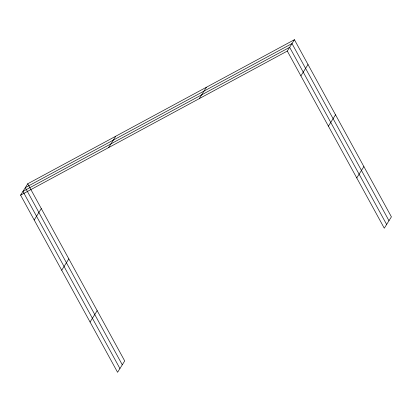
<?xml version="1.0" encoding="UTF-8"?>
<svg xmlns="http://www.w3.org/2000/svg" width="412" height="412" viewBox="0 0 412 412"><rect width="100%" height="100%" fill="white"/><g stroke="black" fill="none" stroke-linecap="round" stroke-linejoin="round"><path stroke-width="0.62" d="M27.722 183.793L124.702 360.933L117.58 372.293L20.6 195.154L27.722 183.793L294.42 39.706L391.4 216.846L384.278 228.207L287.298 51.067L294.42 39.706M34.191 219.977L41.313 208.616M108.608 147.604L115.731 136.243M61.707 270.241L68.835 258.88M199.284 98.617L206.412 87.256M90.063 322.029L97.186 310.669M300.884 75.89L308.011 64.529M328.405 126.154L335.528 114.794M356.756 177.943L363.884 166.582M20.6 195.154L287.298 51.067M388.979 220.708L291.995 43.569L25.302 187.656L122.282 364.795M386.626 224.458L289.646 47.318L22.948 191.405L119.933 368.544"/></g></svg>
